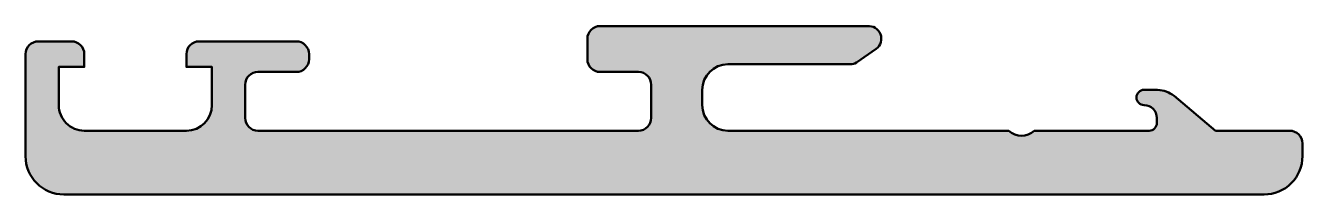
# Model space of a CAD drawing. Extents: x -50 to 0, y 0 to 6.6.
import ezdxf

# ---------------------------------------------------------------- set-up
doc = ezdxf.new("R2010")
doc.units = 0
doc.layers.add('0S-Alu contour', color=7, linetype='Continuous', lineweight=50)
doc.layers.add('0S-Alu hatch', color=252, linetype='Continuous', lineweight=25)

# ---------------------------------------------------------------- blocks, each defined once
blk = doc.blocks.new('184530__F6E28C3C_C0F6_40BD_9CAD_3C559114BE0B_')
at = {"layer": '0S-Alu hatch'}
h = blk.add_hatch(color=256, dxfattribs=at)
edge = h.paths.add_edge_path()
edge.add_arc((-43.19999540485007, 5.499998456607886), 0.5000015433944957, 90.00017685916367, 179.9998231389809)
edge.add_line((-43.69999694824218, 5.500000000016201), (-43.69999694824218, 5))
edge.add_line((-43.69999694824218, 5), (-42.69999694824218, 5))
edge.add_line((-42.69999694824218, 5), (-42.69999694824218, 3.49999976158142))
edge.add_ellipse((-43.70000152263592, 3.50000457439485), major_axis=(-1.000004574405309, 0), ratio=1, start_angle=90.00026209225553, end_angle=179.9997242456507, ccw=False)
edge.add_line((-43.69999694824218, 2.499999999999999), (-47.69999694824218, 2.5))
edge.add_ellipse((-47.69999906834711, 3.49999787989507), major_axis=(-0.9999978798973174, 0), ratio=1, start_angle=-0.00012147311889521006, end_angle=90.00012147332222, ccw=False)
edge.add_line((-48.69999694824218, 3.499999999996461), (-48.69999694824218, 5))
edge.add_line((-48.69999694824218, 5), (-47.69999694824218, 5))
edge.add_line((-47.69999694824218, 5), (-47.69999694824218, 5.5))
edge.add_arc((-48.20000142615285, 5.499995522089338), 0.500004477930716, 0.0005131264848587, 89.99948687383207)
edge.add_line((-48.19999694824218, 6.000000000000002), (-49.5, 6))
edge.add_arc((-49.49999255905917, 5.499992559059172), 0.5000074409961939, 90.00085265632082, 179.9991473433935)
edge.add_line((-50, 5.500000000002493), (-50, 1.500000000000013))
edge.add_arc((-48.49999689030859, 1.500003109691343), 1.500003109694636, 180.0001187789092, 269.9998812187841)
edge.add_line((-48.49999999999999, -6.86e-14), (-1.5, 0))
edge.add_arc((-1.499999039731946, 1.499999039731946), 1.499999039732253, 269.9999633204387, 360.0000366725349)
edge.add_line((0, 1.49999999981605), (0, 2))
edge.add_arc((-0.5000003724185093, 1.9999993891627), 0.5000003724188823, 6.99990263446e-05, 89.99995390892212)
edge.add_line((-0.4999999701976773, 2.49999976158142), (-3.399999856948852, 2.499999999999999))
edge.add_line((-3.399999856948852, 2.499999999999999), (-5.028165817260741, 3.865801572799682))
edge.add_arc((-5.713636094291994, 2.983637378986204), 1.117176425431491, 52.15163099852754, 87.81279955379502)
edge.add_line((-5.670999526977536, 4.099999904632567), (-6.199999809265137, 4.099999904632569))
edge.add_arc((-6.199999451637286, 3.799999907595677), 0.299999997037105, 90.00006830188899, 269.9999943147739)
edge.add_ellipse((-6.199999630382105, 3.000000089441619), major_axis=(-0.4999998211169769, 0), ratio=1, start_angle=180.0000102452838, end_angle=269.99998292848204, ccw=False)
edge.add_line((-5.699999809265137, 3.000000178848555), (-5.699999809265136, 2.799999999999997))
edge.add_ellipse((-5.999999809265134, 2.799999999999997), major_axis=(-0.299999999999998, 0), ratio=1, start_angle=90.00000000000023, end_angle=180, ccw=False)
edge.add_line((-5.999999809265133, 2.5), (-10.5, 2.5))
edge.add_ellipse((-11, 3.024999449775012), major_axis=(-0.724999601561315, 0), ratio=1, start_angle=46.39715103862869, end_angle=133.6028489613714, ccw=False)
edge.add_line((-11.5, 2.5), (-22.5, 2.5))
edge.add_ellipse((-22.49999732042901, 3.500002679570989), major_axis=(-1.000002679574579, 0), ratio=1, start_angle=0.00015352739927720904, end_angle=89.9998464723028, ccw=False)
edge.add_line((-23.5, 3.500000000005199), (-23.5, 4.099999904632568))
edge.add_ellipse((-22.49999681439309, 4.099996719025658), major_axis=(-1.000003185611984, 0), ratio=1, start_angle=270.00018252124994, end_angle=359.99981748004706, ccw=False)
edge.add_line((-22.5, 5.099999904632569), (-17.70899772644041, 5.099999427795408))
edge.add_arc((-17.70772486546099, 5.577104983698764), 0.477107253821322, 269.8471420252839, 300.3721342261375)
edge.add_line((-17.46649265289306, 5.165476083755496), (-16.69016647338867, 5.70312404632568))
edge.add_arc((-16.99148740132818, 6.102131480778929), 0.5000012343617676, 307.0592350566435, 455.2939852428457)
edge.add_line((-17.03762054443359, 6.599999904632568), (-27.50000000000001, 6.599999904632568))
edge.add_arc((-27.49999751760711, 6.099997422239669), 0.5000024823990615, 90.00028445986077, 179.9997155395843)
edge.add_line((-28.00000000000001, 6.099999904637416), (-28, 5.299999713897703))
edge.add_arc((-27.49999825475877, 5.300001459138938), 0.5000017452442809, 180.0001999872507, 269.999800010784)
edge.add_line((-27.5, 4.799999713897703), (-26, 4.799999713897705))
edge.add_ellipse((-25.99999928051083, 4.299998526037365), major_axis=(-0.5000011878608576, 0), ratio=1, start_angle=180.0001361173335, end_angle=270.0000824471905, ccw=False)
edge.add_line((-25.49999809265138, 4.299999713888011), (-25.50000000000001, 2.999999761581415))
edge.add_ellipse((-25.9999977983309, 2.9999977983299), major_axis=(-0.499997798334746, 0), ratio=1, start_angle=89.9997477061944, end_angle=180.0002249721909, ccw=False)
edge.add_line((-26, 2.5), (-40.89999771118164, 2.5))
edge.add_ellipse((-40.89999768239269, 3.000000028788948), major_axis=(-0.5000000287889494, 0), ratio=1, start_angle=-3.194528517269646e-06, end_angle=89.99999670103, ccw=False)
edge.add_line((-41.39999771118164, 3.000000056666468), (-41.39999771118164, 4.299999713897704))
edge.add_ellipse((-40.89999899511457, 4.300000997830644), major_axis=(-0.49999871606871, 0), ratio=1, start_angle=-90.00014712825572, end_angle=0.00014712925457160964, ccw=False)
edge.add_line((-40.89999771118163, 4.799999713897702), (-39.39999771118164, 4.799999713897705))
edge.add_arc((-39.39999539579819, 5.29999739851425), 0.4999976846219063, 269.9997346753715, 360.0002653231249)
edge.add_line((-38.89999771118164, 5.29999971389657), (-38.89999771118164, 5.499999999999995))
edge.add_arc((-39.3999964272434, 5.500000807102082), 0.499998716062405, 359.9999075122334, 450.0001471288639)
edge.add_line((-39.39999771118165, 5.999999523162839), (-43.19999694824219, 6))
at = {"layer": '0S-Alu contour', "color": 7}
for points in [[(-17.03762054443359, 6.599999904632568), (-27.50000000000001, 6.599999904632568)], [(-28.00000000000001, 6.099999904637416), (-28, 5.299999713897703)], [(-48.19999694824218, 6.000000000000002), (-49.5, 6)], [(-39.39999771118165, 5.999999523162839), (-43.19999694824219, 6)], [(-17.46649265289306, 5.165476083755496), (-16.69016647338867, 5.70312404632568)], [(-50, 5.500000000002493), (-50, 1.500000000000013)], [(-48.69999694824218, 3.499999999996461), (-48.69999694824218, 5), (-47.69999694824218, 5), (-47.69999694824218, 5.5)], [(-43.69999694824218, 5.500000000016201), (-43.69999694824218, 5), (-42.69999694824218, 5), (-42.69999694824218, 3.49999976158142)], [(-38.89999771118164, 5.29999971389657), (-38.89999771118164, 5.499999999999995)], [(-22.5, 5.099999904632569), (-17.70899772644041, 5.099999427795408)], [(-40.89999771118163, 4.799999713897702), (-39.39999771118164, 4.799999713897705)], [(-27.5, 4.799999713897703), (-26, 4.799999713897705)], [(-41.39999771118164, 3.000000056666468), (-41.39999771118164, 4.299999713897704)], [(-25.49999809265138, 4.299999713888011), (-25.50000000000001, 2.999999761581415)], [(-23.5, 3.500000000005199), (-23.5, 4.099999904632568)], [(-5.670999526977536, 4.099999904632567), (-6.199999809265137, 4.099999904632569)], [(-0.4999999701976773, 2.49999976158142), (-3.399999856948852, 2.499999999999999), (-5.028165817260741, 3.865801572799682)], [(-5.699999809265137, 3.000000178848555), (-5.699999809265136, 2.799999999999997)], [(-43.69999694824218, 2.499999999999999), (-47.69999694824218, 2.5)], [(-26, 2.5), (-40.89999771118164, 2.5)], [(-11.5, 2.5), (-22.5, 2.5)], [(-5.999999809265133, 2.5), (-10.5, 2.5)], [(0, 1.49999999981605), (0, 2)], [(-48.49999999999999, -6.86e-14), (-1.5, 0)]]:
    blk.add_lwpolyline(points, dxfattribs=at)
for centre, radius, start, end in [((-27.49999751760711, 6.099997422239669), 0.5000024823990615, 90.00028445986077, 179.9997155395843), ((-16.99148740132818, 6.102131480778929), 0.5000012343617676, 307.0592350566435, 95.29398524284568), ((-49.49999255905917, 5.499992559059172), 0.5000074409961939, 90.00085265632082, 179.9991473433935), ((-48.20000142615285, 5.499995522089338), 0.500004477930716, 0.0005131264848587, 89.99948687383207), ((-43.19999540485007, 5.499998456607886), 0.5000015433944957, 90.00017685916367, 179.9998231389809), ((-39.3999964272434, 5.500000807102082), 0.499998716062405, 359.9999075122334, 90.00014712886397), ((-39.39999539579819, 5.29999739851425), 0.4999976846219063, 269.9997346753715, 0.0002653231248399), ((-27.49999825475877, 5.300001459138938), 0.5000017452442809, 180.0001999872507, 269.999800010784), ((-17.70772486546099, 5.577104983698764), 0.477107253821322, 269.8471420252839, 300.3721342261375), ((-6.199999451637286, 3.799999907595677), 0.299999997037105, 90.00006830188899, 269.9999943147739), ((-5.713636094291994, 2.983637378986204), 1.117176425431491, 52.15163099852754, 87.81279955379502), ((-0.5000003724185093, 1.9999993891627), 0.5000003724188823, 6.99990263446e-05, 89.99995390892212), ((-48.49999689030859, 1.500003109691343), 1.500003109694636, 180.0001187789092, 269.9998812187841), ((-1.499999039731946, 1.499999039731946), 1.499999039732253, 269.9999633204387, 3.66725348867e-05)]:
    blk.add_arc(centre, radius, start, end, dxfattribs=at)
at = {"layer": '0S-Alu contour', "color": 7, "extrusion": (0, 0, -1)}
for centre, radius, start, end in [((22.49999681439309, 4.099996719025658), 1.000003185611984, 0.0001825199529442, 89.99981747875007), ((40.89999899511457, 4.300000997830644), 0.49999871606871, 359.9998528707454, 90.00014712825576), ((25.99999928051083, 4.299998526037365), 0.5000011878608576, 89.99991755280952, 179.9998638826665), ((47.69999906834711, 3.49999787989507), 0.9999978798973176, 269.9998785266778, 0.0001214731189785), ((43.70000152263592, 3.50000457439485), 1.000004574405309, 180.0002757543493, 269.9997379077445), ((22.49999732042901, 3.500002679570989), 1.000002679574579, 270.0001535276972, 359.9998464726007), ((6.199999630382105, 3.000000089441619), 0.499999821116977, 90.00001707151795, 179.9999897547162), ((40.89999768239269, 3.000000028788948), 0.5000000287889494, 270.00000329897, 3.1945284701e-06), ((25.9999977983309, 2.9999977983299), 0.499997798334746, 179.9997750278091, 270.0002522938056), ((5.999999809265134, 2.799999999999997), 0.299999999999998, 180, 269.9999999999998), ((11, 3.024999449775012), 0.724999601561315, 226.3971510386287, 313.6028489613713)]:
    blk.add_arc(centre, radius, start, end, dxfattribs=at)
blk = doc.blocks.new('184530__B8D2C932_3920_4350_9607_183CBBD887FC_')
at = {"layer": '0S-Alu contour', "color": 7}
blk.add_blockref('184530__F6E28C3C_C0F6_40BD_9CAD_3C559114BE0B_', (0, 0), dxfattribs=at)

msp = doc.modelspace()

# ---------------------------------------------------------------- block references
at = {"layer": '0S-Alu contour', "color": 7}
msp.add_blockref('184530__B8D2C932_3920_4350_9607_183CBBD887FC_', (0, 0), dxfattribs=at)

doc.saveas('drawing.dxf')
